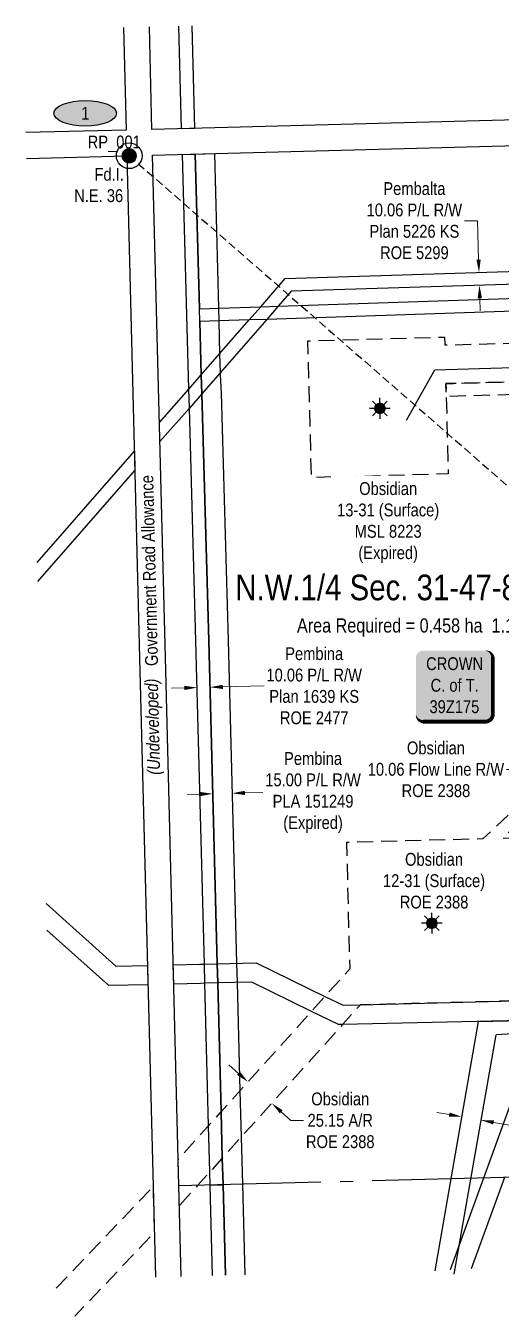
# Model space of a CAD drawing. Extents: x 622057 to 626005, y 5884179 to 5887549.
# Drawn here: x 622299 to 622670, y 5884607 to 5885614 of the extents above; entities that cross this region are included whole.
import ezdxf
from ezdxf.enums import TextEntityAlignment as Align

# ---------------------------------------------------------------- set-up
doc = ezdxf.new("R2010")
doc.units = 0
doc.header["$LTSCALE"] = 5
doc.header["$PDMODE"] = 3
doc.header["$PDSIZE"] = 0.5
for name, pattern in [('foc-ACCESSROAD', [3.75, 2.5, -1.25]), ('foc-FLOWLINE', [3.75, 2.5, -1.25]), ('foc-QUARTERLINE', [33, 25, -3, 2, -3]), ('foc-TIELINE', [1.875, 1.25, -0.625])]:
    doc.linetypes.add(name, pattern=pattern)
doc.layers.get('Defpoints').update_dxf_attribs({"color": 9})
for name, color, linetype in [('35', 37, 'Continuous'), ('AS-OWNER', 7, 'Continuous'), ('AS-POWER', 104, 'foc-POWER'), ('C-SYMBOL', 7, 'Continuous'), ('C-WS', 13, 'foc-ACCESSROAD'), ('C-WS-S', 8, 'Continuous'), ('F-EZE', 190, 'foc-FLOWLINE'), ('F-RW', 190, 'Continuous'), ('L-AREAREQUIRED', 7, 'Continuous'), ('L-BD', 7, 'Continuous'), ('L-MON', 1, 'Continuous'), ('L-ROAD-T', 7, 'Continuous'), ('L-SEC', 7, 'Continuous'), ('L-SECQ', 8, 'foc-QUARTERLINE'), ('L-TIE', 7, 'foc-TIELINE'), ('P-ELEVATION', 7, 'Continuous'), ('PLA', 7, 'Continuous'), ('ROE', 35, 'Continuous')]:
    doc.layers.add(name, color=color, linetype=linetype)
for name, color, linetype, lineweight in [('C-AR-T', 13, 'Continuous', 9), ('C-WS-T', 13, 'Continuous', 9), ('F-RW-T', 190, 'Continuous', 9), ('T-TEXT', 48, 'Continuous', 18)]:
    doc.layers.add(name, color=color, linetype=linetype, lineweight=lineweight)
doc.styles.add('100L', font='ARIALN.TTF', dxfattribs={"height": 11})
doc.styles.add('175L', font='ARIALN.TTF', dxfattribs={"height": 20})
doc.styles.add('80', font='ARIALN.TTF', dxfattribs={"height": 10})
doc.styles.add('80CG', font='ARIALN.TTF', dxfattribs={"height": 10})
doc.styles.add('80L', font='ARIALN.TTF', dxfattribs={"height": 10})
doc.styles.add('80LS', font='ARIALNI.TTF', dxfattribs={"height": 10})
doc.styles.add('foc-LtypeFont', font='ARIALN.TTF', dxfattribs={"height": 7.35})
doc.linetypes.add('foc-POWER', pattern='A,6,-1,["P",foc-LtypeFont,S=0.2,R=0,X=-0.625,Y=-0.75],-1.24,4', length=12.24)
doc.dimstyles.new('Compass 5 000', dxfattribs={"dimscale": 5, "dimtxt": 9, "dimasz": 2, "dimexe": 0.2, "dimexo": 0.0625, "dimgap": 0.5, "dimtad": 0, "dimtih": 1, "dimtoh": 1, "dimzin": 0, "dimdsep": 46, "dimtxsty": '80CG', "dimcen": 0.1, "dimse1": 1, "dimse2": 1, "dimclrd": 256, "dimclrt": 256, "dimaunit": 1, "dimadec": 4, "dimazin": 0, "dimtfac": 0.06, "dimtofl": 0, "dimtmove": 0, "dimatfit": 1, "dimfxl": 0.2, "dimtolj": 1, "dimtzin": 0, "dimlwd": -1, "dimarcsym": 0})

# ---------------------------------------------------------------- blocks, each defined once
blk = doc.blocks.new('*D468')
at = {"layer": 'C-AR-T', "transparency": 16777216}
for p, q in [((622465.3, 5884796.9), (622457.8, 5884803.6)), ((622498.6, 5884766.9), (622506, 5884760.2)), ((622506, 5884760.2), (622516, 5884760.2))]:
    blk.add_line(p, q, dxfattribs=at)
for points in [[(622466.4, 5884798.2), (622464.1, 5884795.7), (622472.7, 5884790.2)], [(622499.7, 5884768.1), (622497.5, 5884765.7), (622491.2, 5884773.6)]]:
    blk.add_solid(points, dxfattribs=at)
at = {"layer": 'Defpoints', "color": 0, "transparency": 16777216}
for p in [(622482.5, 5884801.1), (622501, 5884784.5), (622491.2, 5884773.6)]:
    blk.add_point(p, dxfattribs=at)
at = {"layer": 'C-AR-T', "transparency": 16777216, "insert": (622544.6, 5884760.2), "char_height": 10, "attachment_point": 5, "style": '80CG'}
blk.add_mtext('\\A1;Obsidian\\P25.15 A/R\\PROE 2388', dxfattribs=at)
blk = doc.blocks.new('*D469')
at = {"layer": 'C-AR-T', "transparency": 16777216}
for p, q in [((622684.2, 5885034), (622674.2, 5885034)), ((622691.1, 5885026.7), (622684.2, 5885034)), ((622711.7, 5885004.8), (622718.6, 5884997.5))]:
    blk.add_line(p, q, dxfattribs=at)
for points in [[(622692.3, 5885027.9), (622689.9, 5885025.6), (622697.9, 5885019.4)], [(622712.9, 5885006), (622710.5, 5885003.7), (622704.8, 5885012.1)]]:
    blk.add_solid(points, dxfattribs=at)
at = {"layer": 'Defpoints', "color": 0, "transparency": 16777216}
for p in [(622711, 5885031.7), (622717.9, 5885024.4), (622697.9, 5885019.4)]:
    blk.add_point(p, dxfattribs=at)
at = {"layer": 'C-AR-T', "transparency": 16777216, "insert": (622619.2, 5885034), "char_height": 10, "attachment_point": 5, "style": '80CG'}
blk.add_mtext('\\A1;Obsidian\\P10.06 Flow Line R/W\\PROE 2388', dxfattribs=at)
blk = doc.blocks.new('*D485')
at = {"layer": 'Defpoints', "color": 0, "transparency": 16777216}
for p in [(623175.2, 5885437.9), (623175.5, 5885427.9), (622652.8, 5885421.6)]:
    blk.add_point(p, dxfattribs=at)
at = {"layer": 'F-RW-T', "transparency": 16777216}
for p, q in [((622651.5, 5885462), (622641.5, 5885462)), ((622652.5, 5885431.6), (622651.5, 5885462)), ((622653.4, 5885401.6), (622653.7, 5885391.6))]:
    blk.add_line(p, q, dxfattribs=at)
for points in [[(622654.1, 5885431.7), (622650.8, 5885431.5), (622652.8, 5885421.6)], [(622655.1, 5885401.6), (622651.7, 5885401.5), (622653.1, 5885411.6)]]:
    blk.add_solid(points, dxfattribs=at)
at = {"layer": 'F-RW-T', "transparency": 16777216, "insert": (622602.4, 5885462), "char_height": 10, "attachment_point": 5, "style": '80CG'}
blk.add_mtext('\\A1;Pembalta\\P10.06 P/L R/W\\PPlan 5226 KS\\PROE 5299', dxfattribs=at)
blk = doc.blocks.new('*D491')
at = {"layer": 'Defpoints', "color": 0, "transparency": 16777216}
for p in [(622444.4, 5885048.3), (622459.4, 5885048.7), (622460.3, 5885015.4)]:
    blk.add_point(p, dxfattribs=at)
at = {"layer": 'F-RW-T', "transparency": 16777216}
for p, q in [((622435.2, 5885014.7), (622425.2, 5885014.5)), ((622470.2, 5885015.6), (622484.3, 5885016))]:
    blk.add_line(p, q, dxfattribs=at)
for points in [[(622435.2, 5885016.4), (622435.3, 5885013.1), (622445.2, 5885015)], [(622470.2, 5885017.3), (622470.3, 5885014), (622460.3, 5885015.4)]]:
    blk.add_solid(points, dxfattribs=at)
at = {"layer": 'F-RW-T', "transparency": 16777216, "insert": (622523.4, 5885016), "char_height": 10, "attachment_point": 5, "style": '80CG'}
blk.add_mtext('\\A1;Pembina\\P15.00 P/L R/W \\PPLA 151249\\P(Expired)', dxfattribs=at)
blk = doc.blocks.new('*U463')
h = blk.add_hatch(color=255)
edge = h.paths.add_edge_path()
edge.add_line((-24, -28.5), (24, -28.5))
edge.add_arc((24, -22.5), 6, 270, 360)
edge.add_line((30, -22.5), (30, 21))
edge.add_arc((24, 21), 6, 0, 90)
edge.add_line((24, 27), (-24, 27))
edge.add_arc((-24, 21), 6, 90, 180)
edge.add_line((-30, 21), (-30, -22.5))
edge.add_arc((-24, -22.5), 6, 180, 270)
at = {"color": 14, "flags": 128}
blk.add_lwpolyline([(-24, -28.5, 3, 3, 0), (24, -28.5, 3, 3, 0.414214), (30, -22.5, 3, 3, 0), (30, 21, 3, 0, 0.414214), (24, 27, 0, 0, 0), (-24, 27, 0, 0, 0.414214), (-30, 21, 0, 0, 0), (-30, -22.5, 0, 3, 0.414214)], format="xyseb", close=True, dxfattribs=at)
at = {"color": 14, "style": '80'}
blk.add_attdef('ENTER_TEXT_001', (-26.8, -4.9), '', height=10, dxfattribs=at)
blk = doc.blocks.new('*D492')
at = {"layer": 'Defpoints', "color": 0, "transparency": 16777216}
for p in [(622432.3, 5885124.8), (622442.3, 5885125.1), (622443.1, 5885098.1)]:
    blk.add_point(p, dxfattribs=at)
at = {"layer": 'F-RW-T', "transparency": 16777216}
for p, q in [((622423, 5885097.5), (622413, 5885097.3)), ((622453, 5885098.3), (622485.2, 5885099.2))]:
    blk.add_line(p, q, dxfattribs=at)
for points in [[(622423, 5885099.2), (622423.1, 5885095.9), (622433, 5885097.8)], [(622453, 5885100), (622453.1, 5885096.7), (622443.1, 5885098.1)]]:
    blk.add_solid(points, dxfattribs=at)
at = {"layer": 'F-RW-T', "transparency": 16777216, "insert": (622524.3, 5885099.2), "char_height": 10, "attachment_point": 5, "style": '80CG'}
blk.add_mtext('\\A1;Pembina\\P10.06 P/L R/W\\PPlan 1639 KS\\PROE 2477', dxfattribs=at)
blk = doc.blocks.new('*D495')
at = {"layer": 'Defpoints', "color": 0, "transparency": 16777216}
for p in [(622654.4, 5884760.4), (622637.8, 5884753.2), (622652.6, 5884750.5)]:
    blk.add_point(p, dxfattribs=at)
at = {"layer": 'F-RW-T', "transparency": 16777216}
for p, q in [((622629.6, 5884764.7), (622619.8, 5884766.4)), ((622664.2, 5884758.6), (622732.6, 5884746.7))]:
    blk.add_line(p, q, dxfattribs=at)
for points in [[(622629.9, 5884766.3), (622629.3, 5884763.1), (622639.5, 5884763)], [(622664.5, 5884760.3), (622663.9, 5884757), (622654.4, 5884760.4)]]:
    blk.add_solid(points, dxfattribs=at)
at = {"layer": 'F-RW-T', "transparency": 16777216, "insert": (622771.7, 5884746.7), "char_height": 10, "attachment_point": 5, "style": '80CG'}
blk.add_mtext('\\A1;Barrel\\P15.00 P/L R/W\\PPlan 162 4015', dxfattribs=at)
blk = doc.blocks.new('GAS')
h = blk.add_hatch(color=255)
h.dxf.hatch_style = 1
edge = h.paths.add_edge_path()
edge.add_arc((0, 0), 0.9, 0, 360)
for p, q in [((-0.81, 0), (-1.62, 0)), ((-0.57, 0.57), (-1.14, 1.14)), ((0, 0.81), (0, 1.62)), ((0.57, 0.57), (1.14, 1.14)), ((1.62, 0), (0.81, 0)), ((-0.57, -0.57), (-1.14, -1.14)), ((0, -0.81), (0, -1.62)), ((1.14, -1.14), (0.57, -0.57))]:
    blk.add_line(p, q)
blk.add_circle((0, 0), 0.8)
blk = doc.blocks.new('fdia')
at = {"color": 255, "const_width": 1}
blk.add_lwpolyline([(-0.5, 0, 1), (0.5, 0, 1)], format="xyb", close=True, dxfattribs=at)
blk = doc.blocks.new('Fdiaa')
blk.add_blockref('fdia', (0, 0))
blk = doc.blocks.new('fdib')
at = {"color": 1, "const_width": 1.6}
blk.add_lwpolyline([(-0.4, 0, 1), (0.4, 0, 1)], format="xyb", close=True, dxfattribs=at)
at = {"color": 1}
blk.add_circle((0, 0), 0.8, dxfattribs=at)
blk = doc.blocks.new('Fdibb')
blk.add_blockref('fdib', (0, 0))
blk = doc.blocks.new('fdicc')
for name in ['Fdibb', 'Fdiaa']:
    blk.add_blockref(name, (0, 0))
blk = doc.blocks.new('FDI')
blk.add_blockref('fdicc', (0, 0))
blk = doc.blocks.new('we')
at = {"layer": 'P-ELEVATION'}
h = blk.add_hatch(color=111, dxfattribs=at)
h.dxf.hatch_style = 1
edge = h.paths.add_edge_path()
edge.add_ellipse((0, 0), major_axis=(-24.4, 0), ratio=0.410256, start_angle=0, end_angle=360)
at = {"layer": 'P-ELEVATION', "color": 7, "flags": 128}
blk.add_lwpolyline([(0, 0, 12.5, 0, 0), (-12.4, -6.4, 0, 0, 0)], format="xyseb", dxfattribs=at)
at = {"layer": 'P-ELEVATION', "color": 7}
blk.add_ellipse((0, 0), major_axis=(-24.4, 0), ratio=0.410256, dxfattribs=at)
at = {"layer": 'P-ELEVATION', "style": '80'}
blk.add_attdef('ELEVATION', text='', height=10, dxfattribs=at).set_placement((0, 0), align=Align.MIDDLE_CENTER)

msp = doc.modelspace()

# ---------------------------------------------------------------- linework, layer by layer
at = {"layer": '35', "color": 3}
msp.add_circle((622380.048, 5885512.638), 10, dxfattribs=at)
at = {"layer": 'AS-POWER', "flags": 128}
msp.add_lwpolyline([(622596.161, 5885306.345), (622618.36, 5885345.734), (622757.87, 5885349.724), (622858.986, 5885352.967), (622964.815, 5885355.46), (623055.166, 5885358.952), (623157.574, 5885362.956), (623243.62, 5885364.688), (623332.297, 5885365.713), (623432.6, 5885368.706), (623447.311, 5885368.955)], dxfattribs=at)
at = {"layer": 'C-WS', "flags": 128}
for points in [[(622922.629, 5885372.958), (622923.43, 5885342.789), (622626.965, 5885334.916), (622627.231, 5885324.914), (622628.834, 5885264.533), (622522.191, 5885261.701), (622519.36, 5885368.344), (622626.002, 5885371.175), (622626.164, 5885365.086), (622922.629, 5885372.958)], [(622998.503, 5885288.563), (622671.139, 5884980.382), (622676.84, 5884980.526), (622679.04, 5884893.923), (622679.678, 5884868.766), (622679.932, 5884858.763), (622680.069, 5884853.392), (622560.336, 5884850.351), (622546.472, 5884834.964), (622452.258, 5884730.402), (622442.497, 5884719.569), (622433.343, 5884709.417), (622419.148, 5884693.658), (622418.757, 5884709.035), (622418.233, 5884729.699), (622441.524, 5884755.584), (622451.284, 5884766.432), (622522.198, 5884845.249), (622532.68, 5884856.9), (622552.212, 5884878.609), (622549.706, 5884977.299), (622656.047, 5884979.999), (622983.392, 5885288.162), (622998.503, 5885288.563)]]:
    msp.add_lwpolyline(points, close=True, dxfattribs=at)
msp.add_lwpolyline([(622323.07, 5884629.243), (622398.654, 5884708.505), (622399.568, 5884672.516), (622337.554, 5884607.46)], dxfattribs=at)
at = {"layer": 'F-EZE', "flags": 128}
msp.add_lwpolyline([(622923.696, 5885332.787), (622627.231, 5885324.914), (622626.965, 5885334.916), (622923.43, 5885342.789), (622923.696, 5885332.787)], close=True, dxfattribs=at)
at = {"layer": 'F-RW', "flags": 128}
for points in [[(622428.91, 5885614.035), (622431.048, 5885534.033), (622420.916, 5885533.767), (622418.786, 5885613.767)], [(622455.05, 5884639.385), (622453.205, 5884709.939), (622452.658, 5884730.846), (622451.714, 5884766.911), (622449.086, 5884867.412), (622448.693, 5884882.415), (622442.107, 5885134.234), (622436.699, 5885326.932), (622436.282, 5885341.751), (622435.132, 5885383.33), (622434.85, 5885393.377), (622431.562, 5885513.93), (622446.566, 5885514.324), (622449.667, 5885393.857), (622449.926, 5885383.802), (622450.585, 5885358.201), (622450.968, 5885343.33), (622450.999, 5885342.154), (622451.698, 5885327.489), (622457.111, 5885134.641), (622463.742, 5884882.796), (622464.137, 5884867.792), (622466.364, 5884783.192), (622467.314, 5884747.111), (622468.282, 5884710.335), (622470.14, 5884639.777)], [(622903.541, 5885398.934), (622487.26, 5885385.017), (622473.518, 5885384.557), (622449.926, 5885383.802), (622435.132, 5885383.33), (622436.282, 5885341.75), (622436.699, 5885326.931), (622442.107, 5885134.234), (622448.693, 5884882.415), (622449.086, 5884867.412), (622451.714, 5884766.911), (622452.658, 5884730.846), (622453.205, 5884709.938), (622443.157, 5884709.675), (622442.887, 5884720.002), (622441.945, 5884756.052), (622439.04, 5884867.157), (622438.648, 5884882.161), (622432.066, 5885133.964), (622426.963, 5885315.757), (622426.548, 5885330.574), (622421.526, 5885513.666), (622431.562, 5885513.93), (622431.562, 5885513.93), (622434.85, 5885393.377), (622449.667, 5885393.857), (622482.574, 5885394.923), (622496.315, 5885395.384), (622893.943, 5885408.676)], [(622308.241, 5885195.471), (622384.088, 5885282.222), (622384.464, 5885267.385), (622308.629, 5885180.648)], [(622315.211, 5884929.324), (622369.712, 5884880.503), (622394.274, 5884881.038), (622394.655, 5884866.034), (622364.12, 5884865.369), (622315.751, 5884908.695)], [(622686.208, 5884838.067), (622546.472, 5884834.964), (622543.329, 5884834.894), (622522.198, 5884845.249), (622475.602, 5884868.082), (622448.555, 5884867.398), (622438.51, 5884867.143), (622435.601, 5884867.07), (622414.758, 5884866.543), (622414.378, 5884881.546), (622435.221, 5884882.074), (622438.105, 5884882.147), (622448.15, 5884882.401), (622479.044, 5884883.183), (622532.68, 5884856.9), (622532.68, 5884856.9), (622546.766, 5884849.998), (622560.336, 5884850.351), (622680.069, 5884853.392)], [(622630.632, 5884643.946), (622656.528, 5884715.281), (622703.284, 5884844.076)], [(622652.418, 5884837.317), (622686.208, 5884838.067), (622691.641, 5884843.781), (622703.284, 5884844.076), (622699.421, 5884833.435), (622691.709, 5884828.429), (622666.05, 5884827.005)], [(622618.532, 5884642.755), (622652.418, 5884837.317)], [(622633.307, 5884640.169), (622666.05, 5884827.005)], [(622445.001, 5884639.124), (622443.157, 5884709.675), (622453.205, 5884709.939), (622455.05, 5884639.385)], [(622672.639, 5884715.704), (622646.742, 5884644.365)]]:
    msp.add_lwpolyline(points, dxfattribs=at)
msp.add_lwpolyline([(622426.963, 5885315.757), (622404.012, 5885289.762), (622403.636, 5885304.597), (622426.548, 5885330.574), (622436.282, 5885341.756), (622450.585, 5885358.201), (622473.518, 5885384.557), (622482.574, 5885394.923), (622501.771, 5885416.916), (622874.382, 5885428.533), (622888.008, 5885428.958), (622922.279, 5885430.028), (623206.013, 5885438.896), (623206.27, 5885428.845), (622931.893, 5885420.269), (622897.623, 5885419.199), (622883.996, 5885418.773), (622506.467, 5885407.003), (622496.315, 5885395.384), (622487.26, 5885385.017), (622450.968, 5885343.33), (622436.699, 5885326.936), (622426.963, 5885315.757)], close=True, dxfattribs=at)
at = {"layer": 'L-SEC'}
for p, q in [((622375.699, 5885612.626), (622377.729, 5885532.627)), ((622397.833, 5885533.159), (622395.802, 5885613.158)), ((622800.458, 5885543.792), (622397.833, 5885533.159)), ((622377.729, 5885532.627), (622299.461, 5885530.735)), ((622398.343, 5885513.056), (622800.959, 5885523.688)), ((622299.988, 5885510.633), (622378.24, 5885512.524)), ((622378.24, 5885512.524), (622388.447, 5885110.515)), ((622408.551, 5885111.045), (622398.343, 5885513.056)), ((622388.447, 5885110.515), (622398.654, 5884708.505)), ((622418.758, 5884709.035), (622408.551, 5885111.045)), ((622420.549, 5884638.489), (622418.758, 5884709.035)), ((622398.654, 5884708.505), (622400.445, 5884637.967))]:
    msp.add_line(p, q, dxfattribs=at)
at = {"layer": 'L-SECQ'}
msp.add_line((623189.365, 5884729.324), (622418.758, 5884709.035), dxfattribs=at)
at = {"layer": 'L-TIE'}
msp.add_line((622380.048, 5885512.638), (622963.853, 5885003.017), dxfattribs=at)
at = {"layer": 'PLA'}
msp.add_lwpolyline([(622455.05, 5884639.385), (622453.205, 5884709.939), (622452.658, 5884730.846), (622451.714, 5884766.911), (622449.086, 5884867.412), (622448.693, 5884882.415), (622442.107, 5885134.234), (622436.699, 5885326.932), (622436.282, 5885341.751), (622435.132, 5885383.33), (622434.85, 5885393.377), (622431.562, 5885513.93), (622446.566, 5885514.324), (622449.667, 5885393.857), (622449.926, 5885383.802), (622450.585, 5885358.201), (622450.968, 5885343.33), (622450.999, 5885342.154), (622451.698, 5885327.489), (622457.111, 5885134.641), (622463.742, 5884882.796), (622464.137, 5884867.792), (622466.364, 5884783.192), (622467.314, 5884747.111), (622468.282, 5884710.335), (622470.14, 5884639.777)], dxfattribs=at)
at = {"layer": 'ROE', "flags": 128}
for points in [[(622428.91, 5885614.035), (622431.048, 5885534.033), (622420.916, 5885533.767), (622418.786, 5885613.767)], [(622903.541, 5885398.934), (622487.26, 5885385.017), (622473.518, 5885384.557), (622449.926, 5885383.802), (622435.132, 5885383.33), (622436.282, 5885341.75), (622436.699, 5885326.931), (622442.107, 5885134.234), (622448.693, 5884882.415), (622449.086, 5884867.412), (622451.714, 5884766.911), (622452.658, 5884730.846), (622453.205, 5884709.938), (622443.157, 5884709.675), (622442.887, 5884720.002), (622441.945, 5884756.052), (622439.04, 5884867.157), (622438.648, 5884882.161), (622432.066, 5885133.964), (622426.963, 5885315.757), (622426.548, 5885330.574), (622421.526, 5885513.666), (622431.562, 5885513.93), (622431.562, 5885513.93), (622434.85, 5885393.377), (622449.667, 5885393.857), (622482.574, 5885394.923), (622496.315, 5885395.384), (622893.943, 5885408.676)]]:
    msp.add_lwpolyline(points, dxfattribs=at)

# ---------------------------------------------------------------- block references
at = {"layer": 'AS-OWNER'}
ref = msp.add_blockref('*U463', (622633.604, 5885099.688), dxfattribs=at)
ref.add_attrib('ENTER_TEXT_001', 'CROWN', (622611.544, 5885111.46), dxfattribs={"layer": '0', "color": 14, "height": 10, "style": '80'})
ref.add_attrib('ENTER_TEXT_002', 'C. of T.', (622615.039, 5885094.616), dxfattribs={"layer": '0', "color": 14, "height": 10, "style": '80'})
ref.add_attrib('ENTER_TEXT_003', '39Z175', (622614.187, 5885077.908), dxfattribs={"layer": '0', "color": 14, "height": 10, "style": '80'})
at = {"layer": 'C-WS-S', "color": 4, "xscale": 5.00000000000002, "yscale": 5.00000000000002, "zscale": 5.00000000000002}
for p in [(622575.516, 5885315.613), (622615.996, 5884913.963)]:
    msp.add_blockref('GAS', p, dxfattribs=at)
at = {"layer": 'L-BD', "color": 4, "xscale": 0.99964465, "yscale": 0.99964465, "zscale": 0.99964465}
msp.add_blockref('we', (622345.803, 5885545.78), dxfattribs=at).add_auto_attribs({'ELEVATION': '1'})
at = {"layer": 'L-MON', "xscale": 5.000000000000025, "yscale": 5.000000000000025, "zscale": 5.000000000000025}
msp.add_blockref('FDI', (622380.048, 5885512.638), dxfattribs=at)

# ---------------------------------------------------------------- texts
at = {"layer": '35', "color": 3, "style": '80'}
msp.add_attdef('RP_001', (622347.687, 5885518.392), 'RP', height=10, dxfattribs=at)
at = {"layer": 'C-SYMBOL', "color": 3, "style": '175L'}
msp.add_text('N.W.1/4 Sec. 31-47-8-W.5M.', height=20, dxfattribs=at).set_placement((622609.84, 5885159.959), align=Align.BOTTOM_CENTER)
at = {"layer": 'C-WS-T', "insert": (622617.742, 5884947.1), "char_height": 10, "width": 78.99495, "attachment_point": 5, "style": '80CG'}
msp.add_mtext('\\A1;Obsidian\\P12-31 (Surface)\\PROE 2388', dxfattribs=at)
at = {"layer": 'L-AREAREQUIRED', "color": 5, "style": '100L'}
msp.add_text('Area Required = 0.458 ha  1.13 Ac.', height=11, dxfattribs=at).set_placement((622609.84, 5885137.459), align=Align.BOTTOM_CENTER)
at = {"layer": 'L-MON', "insert": (622334.062, 5885503.211), "char_height": 9.99645, "attachment_point": 1, "style": '80L'}
msp.add_mtext_dynamic_manual_height_columns('\\pi18.929;Fd.I.\\P\\pi3.109;N.E. 36', width=39.90358, gutter_width=50, heights=[0], dxfattribs=at)
at = {"layer": 'L-ROAD-T', "style": '80L'}
msp.add_text('Government Road Allowance', height=10, rotation=91.45442, dxfattribs=at).set_placement((622395.668, 5885189.075), align=Align.MIDDLE_CENTER)
at = {"layer": 'T-TEXT', "style": '80LS'}
msp.add_text('(Undeveloped)', height=10, rotation=91.45442, dxfattribs=at).set_placement((622398.313, 5885067.261), align=Align.MIDDLE_CENTER)

# ---------------------------------------------------------------- dimensions: what is measured, and where the dimension line sits
at = {"layer": 'C-AR-T'}
dim = msp.add_linear_dim(base=(622697.942, 5885019.438), p1=(622717.912, 5885024.414), p2=(622711.012, 5885031.743), angle=133.27112, text='Obsidian\\P10.06 Flow Line R/W\\PROE 2388', dimstyle='Compass 5 000', dxfattribs=at)
dim.commit()
dim.dimension.update_dxf_attribs({"geometry": '*D469', "text_midpoint": (622619.233, 5885034.001), "dimtype": 161})
dim = msp.add_aligned_dim(p1=(622482.506, 5884801.134), p2=(622500.986, 5884784.482), distance=-14.666, text='Obsidian\\P25.15 A/R\\PROE 2388', dimstyle='Compass 5 000', dxfattribs=at)
dim.commit()
dim.dimension.update_dxf_attribs({"geometry": '*D468', "text_midpoint": (622544.574, 5884760.199)})
at = {"layer": 'F-RW-T'}
for base, p1, p2, angle, text, picture, middle in [((622652.772, 5885421.605), (623175.546, 5885427.894), (623175.232, 5885437.934), 91.79023, 'Pembalta\\P10.06 P/L R/W\\PPlan 5226 KS\\PROE 5299', '*D485', (622602.423, 5885462.016)), ((622443.053, 5885098.059), (622432.306, 5885124.79), (622442.347, 5885125.053), 1.498188, 'Pembina\\P10.06 P/L R/W\\PPlan 1639 KS\\PROE 2477', '*D492', (622524.275, 5885099.161)), ((622460.251, 5885015.386), (622444.355, 5885048.291), (622459.374, 5885048.687), 1.50828, 'Pembina\\P15.00 P/L R/W \\PPLA 151249\\P(Expired)', '*D491', (622523.435, 5885016.02)), ((622654.37, 5884760.359), (622637.759, 5884753.152), (622652.65, 5884750.543), 350.060046, 'Barrel\\P15.00 P/L R/W\\PPlan 162 4015', '*D495', (622771.68, 5884746.65))]:
    dim = msp.add_linear_dim(base=base, p1=p1, p2=p2, angle=angle, text=text, dimstyle='Compass 5 000', dxfattribs=at)
    dim.commit()
    dim.dimension.update_dxf_attribs({"geometry": picture, "text_midpoint": middle, "dimtype": 161})

# ---------------------------------------------------------------- next in the draw order: texts
at = {"layer": 'C-WS-T', "insert": (622581.959, 5885226.532), "char_height": 10, "width": 78.99495, "attachment_point": 5, "style": '80CG', "bg_fill": 2}
msp.add_mtext('\\A1;Obsidian\\P13-31 (Surface)\\PMSL 8223\\P(Expired)', dxfattribs=at)

doc.saveas('drawing.dxf')
